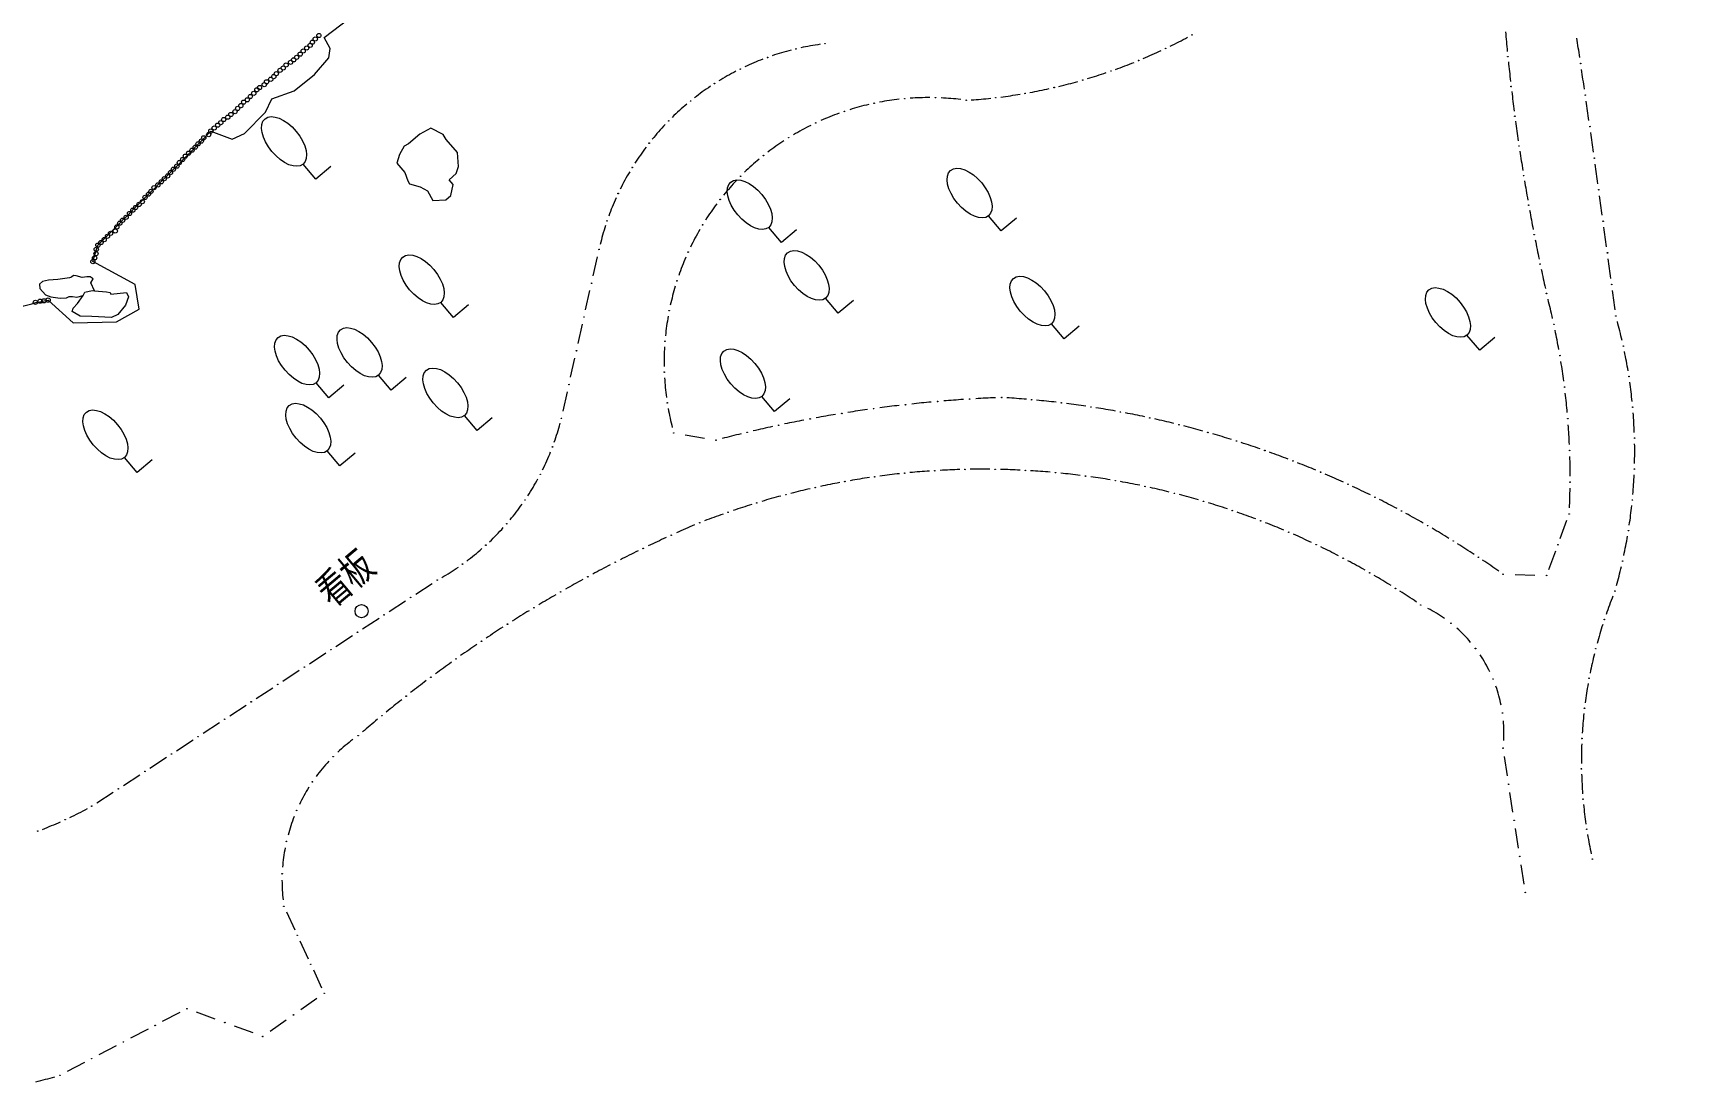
# Model space of a CAD drawing. Header units: metres. Extents: x -10443 to -4073, y -33280 to -26846.
# Drawn here: x -7258.88 to -7216.81, y -29201.54 to -29174.94 of the extents above; entities that cross this region are included whole.
import ezdxf
from ezdxf.enums import TextEntityAlignment as Align

# ---------------------------------------------------------------- set-up
doc = ezdxf.new("R2010")
doc.units = ezdxf.units.M
doc.header["$MEASUREMENT"] = 0
doc.linetypes.add('CONTINUOUS_1', pattern=[0])
doc.linetypes.add('CONTINUOUS_2', pattern=[0])
for name, color, linetype, lineweight in [('園路', 241, 'CONTINUOUS_2', 18), ('木', 254, 'CONTINUOUS_2', 18), ('木材', 241, 'CONTINUOUS_2', 18), ('構造物', 241, 'CONTINUOUS_2', 18), ('石', 241, 'CONTINUOUS_2', 18), ('護岸', 241, 'CONTINUOUS_2', 18)]:
    doc.layers.add(name, color=color, linetype=linetype, lineweight=lineweight)
doc.layers.add('非表示', color=7, linetype='CONTINUOUS', lineweight=0, plot=False)
doc.styles.add('MS Gothic', font='MS Gothic.ttf')

msp = doc.modelspace()

# ---------------------------------------------------------------- hatches: boundary and pattern name
at = {"layer": '園路', "linetype": 'CONTINUOUS_1', "lineweight": 18}
for points in [[(-7229.475, -29174.987, 1), (-7229.49, -29174.987, 1)], [(-7240.242, -29175.559, 1), (-7240.257, -29175.559, 1)], [(-7239.522, -29175.343, 1), (-7239.537, -29175.343, 1)], [(-7238.783, -29175.21, 1), (-7238.798, -29175.21, 1)], [(-7230.143, -29175.33, 1), (-7230.158, -29175.33, 1)], [(-7221.465, -29175.538, 1), (-7221.48, -29175.538, 1)], [(-7240.932, -29175.853, 1), (-7240.947, -29175.853, 1)], [(-7231.531, -29175.903, 1), (-7231.546, -29175.903, 1)], [(-7230.829, -29175.636, 1), (-7230.844, -29175.636, 1)], [(-7219.616, -29175.713, 1), (-7219.631, -29175.713, 1)], [(-7241.586, -29176.222, 1), (-7241.601, -29176.222, 1)], [(-7232.973, -29176.321, 1), (-7232.988, -29176.321, 1)], [(-7232.246, -29176.132, 1), (-7232.261, -29176.132, 1)], [(-7221.382, -29176.295, 1), (-7221.397, -29176.295, 1)], [(-7242.194, -29176.663, 1), (-7242.209, -29176.663, 1)], [(-7237.537, -29176.721, 1), (-7237.552, -29176.721, 1)], [(-7236.763, -29176.605, 1), (-7236.778, -29176.605, 1)], [(-7235.98, -29176.579, 1), (-7235.995, -29176.579, 1)], [(-7235.2, -29176.644, 1), (-7235.215, -29176.644, 1)], [(-7234.452, -29176.578, 1), (-7234.467, -29176.578, 1)], [(-7233.709, -29176.47, 1), (-7233.724, -29176.47, 1)], [(-7219.499, -29176.513, 1), (-7219.514, -29176.513, 1)], [(-7242.75, -29177.168, 1), (-7242.765, -29177.168, 1)], [(-7239.018, -29177.219, 1), (-7239.033, -29177.219, 1)], [(-7238.292, -29176.927, 1), (-7238.307, -29176.927, 1)], [(-7221.287, -29177.05, 1), (-7221.302, -29177.05, 1)], [(-7239.706, -29177.594, 1), (-7239.721, -29177.594, 1)], [(-7219.384, -29177.313, 1), (-7219.399, -29177.313, 1)], [(-7243.245, -29177.733, 1), (-7243.26, -29177.733, 1)], [(-7240.345, -29178.047, 1), (-7240.36, -29178.047, 1)], [(-7221.181, -29177.804, 1), (-7221.196, -29177.804, 1)], [(-7243.674, -29178.349, 1), (-7243.689, -29178.349, 1)], [(-7219.27, -29178.113, 1), (-7219.285, -29178.113, 1)], [(-7240.927, -29178.571, 1), (-7240.942, -29178.571, 1)], [(-7221.064, -29178.556, 1), (-7221.079, -29178.556, 1)], [(-7219.157, -29178.913, 1), (-7219.172, -29178.913, 1)], [(-7244.032, -29179.009, 1), (-7244.047, -29179.009, 1)], [(-7241.443, -29179.159, 1), (-7241.458, -29179.159, 1)], [(-7220.936, -29179.306, 1), (-7220.951, -29179.306, 1)], [(-7244.313, -29179.705, 1), (-7244.328, -29179.705, 1)], [(-7219.047, -29179.713, 1), (-7219.062, -29179.713, 1)], [(-7241.889, -29179.803, 1), (-7241.904, -29179.803, 1)], [(-7220.796, -29180.054, 1), (-7220.811, -29180.054, 1)], [(-7244.515, -29180.428, 1), (-7244.53, -29180.428, 1)], [(-7242.256, -29180.494, 1), (-7242.271, -29180.494, 1)], [(-7218.938, -29180.514, 1), (-7218.953, -29180.514, 1)], [(-7220.646, -29180.8, 1), (-7220.661, -29180.8, 1)], [(-7244.706, -29181.285, 1), (-7244.721, -29181.285, 1)], [(-7242.54, -29181.224, 1), (-7242.555, -29181.224, 1)], [(-7218.83, -29181.315, 1), (-7218.845, -29181.315, 1)], [(-7220.484, -29181.544, 1), (-7220.499, -29181.544, 1)], [(-7244.897, -29182.142, 1), (-7244.912, -29182.142, 1)], [(-7242.737, -29181.981, 1), (-7242.752, -29181.981, 1)], [(-7218.725, -29182.116, 1), (-7218.74, -29182.116, 1)], [(-7220.297, -29182.328, 1), (-7220.312, -29182.328, 1)], [(-7245.088, -29182.998, 1), (-7245.103, -29182.998, 1)], [(-7242.844, -29182.757, 1), (-7242.859, -29182.757, 1)], [(-7220.144, -29183.12, 1), (-7220.159, -29183.12, 1)], [(-7218.534, -29182.878, 1), (-7218.549, -29182.878, 1)], [(-7242.861, -29183.54, 1), (-7242.876, -29183.54, 1)], [(-7245.279, -29183.855, 1), (-7245.294, -29183.855, 1)], [(-7220.026, -29183.918, 1), (-7220.041, -29183.918, 1)], [(-7218.392, -29183.65, 1), (-7218.407, -29183.65, 1)], [(-7242.787, -29184.319, 1), (-7242.802, -29184.319, 1)], [(-7236.742, -29184.366, 1), (-7236.757, -29184.366, 1)], [(-7235.93, -29184.285, 1), (-7235.945, -29184.285, 1)], [(-7235.116, -29184.224, 1), (-7235.131, -29184.224, 1)], [(-7234.302, -29184.183, 1), (-7234.317, -29184.183, 1)], [(-7233.545, -29184.239, 1), (-7233.56, -29184.239, 1)], [(-7232.79, -29184.319, 1), (-7232.805, -29184.319, 1)], [(-7245.469, -29184.712, 1), (-7245.484, -29184.712, 1)], [(-7239.162, -29184.727, 1), (-7239.177, -29184.727, 1)], [(-7238.358, -29184.587, 1), (-7238.373, -29184.587, 1)], [(-7237.551, -29184.466, 1), (-7237.566, -29184.466, 1)], [(-7232.038, -29184.423, 1), (-7232.053, -29184.423, 1)], [(-7231.29, -29184.55, 1), (-7231.305, -29184.55, 1)], [(-7230.546, -29184.7, 1), (-7230.561, -29184.7, 1)], [(-7219.943, -29184.72, 1), (-7219.958, -29184.72, 1)], [(-7218.297, -29184.429, 1), (-7218.312, -29184.429, 1)], [(-7242.622, -29185.084, 1), (-7242.637, -29185.084, 1)], [(-7240.757, -29185.067, 1), (-7240.772, -29185.067, 1)], [(-7239.961, -29184.887, 1), (-7239.976, -29184.887, 1)], [(-7229.807, -29184.873, 1), (-7229.822, -29184.873, 1)], [(-7229.074, -29185.069, 1), (-7229.089, -29185.069, 1)], [(-7218.251, -29185.213, 1), (-7218.266, -29185.213, 1)], [(-7245.696, -29185.437, 1), (-7245.711, -29185.437, 1)], [(-7241.548, -29185.266, 1), (-7241.563, -29185.266, 1)], [(-7228.348, -29185.287, 1), (-7228.363, -29185.287, 1)], [(-7227.628, -29185.528, 1), (-7227.643, -29185.528, 1)], [(-7219.896, -29185.525, 1), (-7219.911, -29185.525, 1)], [(-7236, -29186.04, 1), (-7236.015, -29186.04, 1)], [(-7235.235, -29186.007, 1), (-7235.25, -29186.007, 1)], [(-7234.469, -29186.005, 1), (-7234.484, -29186.005, 1)], [(-7233.703, -29186.032, 1), (-7233.718, -29186.032, 1)], [(-7232.939, -29186.089, 1), (-7232.954, -29186.089, 1)], [(-7226.916, -29185.792, 1), (-7226.931, -29185.792, 1)], [(-7226.213, -29186.077, 1), (-7226.228, -29186.077, 1)], [(-7218.254, -29185.998, 1), (-7218.269, -29185.998, 1)], [(-7246.006, -29186.131, 1), (-7246.021, -29186.131, 1)], [(-7239.032, -29186.467, 1), (-7239.047, -29186.467, 1)], [(-7238.281, -29186.316, 1), (-7238.296, -29186.316, 1)], [(-7237.525, -29186.194, 1), (-7237.54, -29186.194, 1)], [(-7236.764, -29186.102, 1), (-7236.779, -29186.102, 1)], [(-7232.177, -29186.176, 1), (-7232.192, -29186.176, 1)], [(-7231.42, -29186.292, 1), (-7231.435, -29186.292, 1)], [(-7230.668, -29186.438, 1), (-7230.683, -29186.438, 1)], [(-7225.519, -29186.384, 1), (-7225.534, -29186.384, 1)], [(-7219.884, -29186.331, 1), (-7219.899, -29186.331, 1)], [(-7246.394, -29186.783, 1), (-7246.409, -29186.783, 1)], [(-7240.514, -29186.856, 1), (-7240.529, -29186.856, 1)], [(-7239.777, -29186.647, 1), (-7239.792, -29186.647, 1)], [(-7229.922, -29186.613, 1), (-7229.937, -29186.613, 1)], [(-7229.184, -29186.817, 1), (-7229.199, -29186.817, 1)], [(-7224.835, -29186.713, 1), (-7224.85, -29186.713, 1)], [(-7218.305, -29186.782, 1), (-7218.32, -29186.782, 1)], [(-7241.242, -29187.094, 1), (-7241.257, -29187.094, 1)], [(-7228.454, -29187.05, 1), (-7228.469, -29187.05, 1)], [(-7227.733, -29187.311, 1), (-7227.748, -29187.311, 1)], [(-7224.161, -29187.062, 1), (-7224.176, -29187.062, 1)], [(-7219.908, -29187.137, 1), (-7219.923, -29187.137, 1)], [(-7246.857, -29187.385, 1), (-7246.872, -29187.385, 1)], [(-7242.683, -29187.677, 1), (-7242.698, -29187.677, 1)], [(-7241.961, -29187.36, 1), (-7241.976, -29187.36, 1)], [(-7227.023, -29187.6, 1), (-7227.038, -29187.6, 1)], [(-7223.499, -29187.433, 1), (-7223.514, -29187.433, 1)], [(-7218.405, -29187.561, 1), (-7218.42, -29187.561, 1)], [(-7247.388, -29187.929, 1), (-7247.403, -29187.929, 1)], [(-7243.397, -29188.011, 1), (-7243.412, -29188.011, 1)], [(-7226.326, -29187.916, 1), (-7226.341, -29187.916, 1)], [(-7222.849, -29187.823, 1), (-7222.864, -29187.823, 1)], [(-7220.194, -29187.917, 1), (-7220.209, -29187.917, 1)], [(-7247.978, -29188.407, 1), (-7247.993, -29188.407, 1)], [(-7244.103, -29188.362, 1), (-7244.118, -29188.362, 1)], [(-7225.641, -29188.259, 1), (-7225.656, -29188.259, 1)], [(-7222.21, -29188.234, 1), (-7222.225, -29188.234, 1)], [(-7218.553, -29188.332, 1), (-7218.568, -29188.332, 1)], [(-7248.62, -29188.813, 1), (-7248.635, -29188.813, 1)], [(-7244.801, -29188.729, 1), (-7244.816, -29188.729, 1)], [(-7224.969, -29188.629, 1), (-7224.984, -29188.629, 1)], [(-7224.313, -29189.024, 1), (-7224.328, -29189.024, 1)], [(-7221.585, -29188.665, 1), (-7221.6, -29188.665, 1)], [(-7220.48, -29188.696, 1), (-7220.495, -29188.696, 1)], [(-7249.294, -29189.254, 1), (-7249.309, -29189.254, 1)], [(-7245.489, -29189.114, 1), (-7245.504, -29189.114, 1)], [(-7223.673, -29189.445, 1), (-7223.688, -29189.445, 1)], [(-7218.748, -29189.092, 1), (-7218.763, -29189.092, 1)], [(-7249.969, -29189.695, 1), (-7249.984, -29189.695, 1)], [(-7246.168, -29189.515, 1), (-7246.183, -29189.515, 1)], [(-7219.016, -29189.814, 1), (-7219.031, -29189.814, 1)], [(-7250.643, -29190.136, 1), (-7250.658, -29190.136, 1)], [(-7246.837, -29189.932, 1), (-7246.852, -29189.932, 1)], [(-7222.909, -29189.909, 1), (-7222.924, -29189.909, 1)], [(-7251.317, -29190.578, 1), (-7251.332, -29190.578, 1)], [(-7247.496, -29190.365, 1), (-7247.511, -29190.365, 1)], [(-7222.284, -29190.548, 1), (-7222.299, -29190.548, 1)], [(-7219.235, -29190.552, 1), (-7219.25, -29190.552, 1)], [(-7251.991, -29191.019, 1), (-7252.006, -29191.019, 1)], [(-7248.145, -29190.814, 1), (-7248.16, -29190.814, 1)], [(-7252.665, -29191.46, 1), (-7252.68, -29191.46, 1)], [(-7248.782, -29191.278, 1), (-7248.797, -29191.278, 1)], [(-7221.839, -29191.322, 1), (-7221.854, -29191.322, 1)], [(-7219.403, -29191.303, 1), (-7219.418, -29191.303, 1)], [(-7253.339, -29191.901, 1), (-7253.354, -29191.901, 1)], [(-7249.408, -29191.757, 1), (-7249.423, -29191.757, 1)], [(-7254.013, -29192.342, 1), (-7254.028, -29192.342, 1)], [(-7250.022, -29192.252, 1), (-7250.037, -29192.252, 1)], [(-7221.601, -29192.184, 1), (-7221.616, -29192.184, 1)], [(-7219.52, -29192.064, 1), (-7219.535, -29192.064, 1)], [(-7254.687, -29192.784, 1), (-7254.702, -29192.784, 1)], [(-7250.625, -29192.76, 1), (-7250.64, -29192.76, 1)], [(-7255.361, -29193.225, 1), (-7255.376, -29193.225, 1)], [(-7221.585, -29193.077, 1), (-7221.6, -29193.077, 1)], [(-7219.585, -29192.831, 1), (-7219.6, -29192.831, 1)], [(-7251.259, -29193.291, 1), (-7251.274, -29193.291, 1)], [(-7219.597, -29193.6, 1), (-7219.612, -29193.6, 1)], [(-7256.035, -29193.666, 1), (-7256.05, -29193.666, 1)], [(-7251.786, -29193.93, 1), (-7251.801, -29193.93, 1)], [(-7221.444, -29193.992, 1), (-7221.459, -29193.992, 1)], [(-7256.709, -29194.107, 1), (-7256.724, -29194.107, 1)], [(-7219.557, -29194.369, 1), (-7219.572, -29194.369, 1)], [(-7258.056, -29194.889, 1), (-7258.071, -29194.889, 1)], [(-7257.383, -29194.548, 1), (-7257.398, -29194.548, 1)], [(-7252.185, -29194.655, 1), (-7252.2, -29194.655, 1)], [(-7221.303, -29194.906, 1), (-7221.318, -29194.906, 1)], [(-7258.753, -29195.18, 1), (-7258.768, -29195.18, 1)], [(-7219.465, -29195.133, 1), (-7219.48, -29195.133, 1)], [(-7252.444, -29195.441, 1), (-7252.459, -29195.441, 1)], [(-7221.162, -29195.821, 1), (-7221.177, -29195.821, 1)], [(-7219.321, -29195.89, 1), (-7219.336, -29195.89, 1)], [(-7252.554, -29196.262, 1), (-7252.569, -29196.262, 1)], [(-7221.021, -29196.735, 1), (-7221.036, -29196.735, 1)], [(-7252.51, -29197.088, 1), (-7252.525, -29197.088, 1)], [(-7252.169, -29197.823, 1), (-7252.184, -29197.823, 1)], [(-7251.828, -29198.558, 1), (-7251.843, -29198.558, 1)], [(-7251.486, -29199.294, 1), (-7251.501, -29199.294, 1)], [(-7254.969, -29199.684, 1), (-7254.984, -29199.684, 1)], [(-7252.266, -29199.841, 1), (-7252.281, -29199.841, 1)], [(-7255.774, -29200.107, 1), (-7255.789, -29200.107, 1)], [(-7254.008, -29200.037, 1), (-7254.023, -29200.037, 1)], [(-7253.046, -29200.389, 1), (-7253.061, -29200.389, 1)], [(-7256.58, -29200.529, 1), (-7256.595, -29200.529, 1)], [(-7257.385, -29200.951, 1), (-7257.4, -29200.951, 1)], [(-7258.19, -29201.374, 1), (-7258.205, -29201.374, 1)]]:
    msp.add_hatch(color=256, dxfattribs=at).paths.add_polyline_path(points, flags=0)

# ---------------------------------------------------------------- linework, layer by layer
for p, q in [((-7244.672, -29181.101), (-7244.564, -29180.613)), ((-7244.863, -29181.957), (-7244.755, -29181.469)), ((-7245.054, -29182.814), (-7244.945, -29182.326)), ((-7245.245, -29183.671), (-7245.136, -29183.183)), ((-7245.436, -29184.527), (-7245.327, -29184.039)), ((-7242.339, -29185.133), (-7241.846, -29185.217)), ((-7220.145, -29187.762), (-7219.973, -29187.292)), ((-7220.43, -29188.541), (-7220.258, -29188.072)), ((-7249.174, -29189.17), (-7248.756, -29188.896)), ((-7221.29, -29188.673), (-7220.79, -29188.687)), ((-7249.848, -29189.611), (-7249.43, -29189.338)), ((-7250.522, -29190.053), (-7250.104, -29189.779)), ((-7251.196, -29190.494), (-7250.778, -29190.22)), ((-7251.87, -29190.935), (-7251.452, -29190.661)), ((-7252.544, -29191.376), (-7252.126, -29191.102)), ((-7253.218, -29191.817), (-7252.8, -29191.544)), ((-7253.892, -29192.259), (-7253.474, -29191.985)), ((-7254.566, -29192.7), (-7254.148, -29192.426)), ((-7255.24, -29193.141), (-7254.822, -29192.867)), ((-7255.914, -29193.582), (-7255.496, -29193.308)), ((-7221.484, -29193.781), (-7221.56, -29193.287)), ((-7256.589, -29194.023), (-7256.17, -29193.75)), ((-7257.263, -29194.465), (-7256.844, -29194.191)), ((-7221.343, -29194.696), (-7221.419, -29194.202)), ((-7221.202, -29195.61), (-7221.278, -29195.116)), ((-7221.061, -29196.525), (-7221.137, -29196.031)), ((-7252.453, -29197.229), (-7252.242, -29197.682)), ((-7252.111, -29197.964), (-7251.9, -29198.418)), ((-7251.77, -29198.699), (-7251.559, -29199.153)), ((-7251.679, -29199.424), (-7252.088, -29199.711)), ((-7255.158, -29199.779), (-7255.601, -29200.012)), ((-7254.261, -29199.947), (-7254.731, -29199.775)), ((-7255.963, -29200.202), (-7256.406, -29200.434)), ((-7253.299, -29200.299), (-7253.769, -29200.127)), ((-7252.459, -29199.971), (-7252.868, -29200.259)), ((-7256.768, -29200.624), (-7257.211, -29200.856)), ((-7257.573, -29201.046), (-7258.016, -29201.279))]:
    msp.add_line(p, q, dxfattribs=at)
for centre in [(-7229.483, -29174.987), (-7240.249, -29175.559), (-7239.53, -29175.343), (-7238.791, -29175.21), (-7230.151, -29175.33), (-7221.473, -29175.538), (-7240.94, -29175.853), (-7231.538, -29175.903), (-7230.837, -29175.636), (-7219.624, -29175.713), (-7241.594, -29176.222), (-7232.98, -29176.321), (-7232.254, -29176.132), (-7221.389, -29176.295), (-7242.202, -29176.663), (-7237.544, -29176.721), (-7236.77, -29176.605), (-7235.988, -29176.579), (-7235.208, -29176.644), (-7234.46, -29176.578), (-7233.716, -29176.47), (-7219.507, -29176.513), (-7242.757, -29177.168), (-7239.026, -29177.219), (-7238.3, -29176.927), (-7221.295, -29177.05), (-7239.713, -29177.594), (-7219.391, -29177.313), (-7243.252, -29177.733), (-7240.352, -29178.047), (-7221.189, -29177.804), (-7243.681, -29178.349), (-7219.277, -29178.113), (-7240.934, -29178.571), (-7221.072, -29178.556), (-7219.165, -29178.913), (-7244.039, -29179.009), (-7241.451, -29179.159), (-7220.943, -29179.306), (-7244.321, -29179.705), (-7219.054, -29179.713), (-7241.896, -29179.803), (-7220.804, -29180.054), (-7244.523, -29180.428), (-7242.263, -29180.494), (-7218.945, -29180.514), (-7220.653, -29180.8), (-7244.713, -29181.285), (-7242.547, -29181.224), (-7218.838, -29181.315), (-7220.492, -29181.544), (-7244.904, -29182.142), (-7242.744, -29181.981), (-7218.732, -29182.116), (-7220.304, -29182.328), (-7245.095, -29182.998), (-7242.852, -29182.757), (-7220.151, -29183.12), (-7218.542, -29182.878), (-7242.869, -29183.54), (-7245.286, -29183.855), (-7220.033, -29183.918), (-7218.399, -29183.65), (-7242.794, -29184.319), (-7236.749, -29184.366), (-7235.937, -29184.285), (-7235.124, -29184.224), (-7234.309, -29184.183), (-7233.552, -29184.239), (-7232.798, -29184.319), (-7245.477, -29184.712), (-7239.169, -29184.727), (-7238.365, -29184.587), (-7237.559, -29184.466), (-7232.046, -29184.423), (-7231.298, -29184.55), (-7230.554, -29184.7), (-7219.951, -29184.72), (-7218.305, -29184.429), (-7242.629, -29185.084), (-7240.765, -29185.067), (-7239.969, -29184.887), (-7229.815, -29184.873), (-7229.082, -29185.069), (-7218.258, -29185.213), (-7245.703, -29185.437), (-7241.556, -29185.266), (-7228.355, -29185.287), (-7227.636, -29185.528), (-7219.904, -29185.525), (-7236.008, -29186.04), (-7235.242, -29186.007), (-7234.476, -29186.005), (-7233.71, -29186.032), (-7232.946, -29186.089), (-7226.924, -29185.792), (-7226.221, -29186.077), (-7218.261, -29185.998), (-7246.013, -29186.131), (-7239.04, -29186.467), (-7238.289, -29186.316), (-7237.532, -29186.194), (-7236.771, -29186.102), (-7232.185, -29186.176), (-7231.428, -29186.292), (-7230.676, -29186.438), (-7225.527, -29186.384), (-7219.892, -29186.331), (-7246.402, -29186.783), (-7240.522, -29186.856), (-7239.784, -29186.647), (-7229.93, -29186.613), (-7229.191, -29186.817), (-7224.843, -29186.713), (-7218.312, -29186.782), (-7241.25, -29187.094), (-7228.461, -29187.05), (-7227.741, -29187.311), (-7224.169, -29187.062), (-7219.916, -29187.137), (-7246.865, -29187.385), (-7242.691, -29187.677), (-7241.969, -29187.36), (-7227.031, -29187.6), (-7223.507, -29187.433), (-7218.412, -29187.561), (-7247.395, -29187.929), (-7243.405, -29188.011), (-7226.333, -29187.916), (-7222.856, -29187.823), (-7220.201, -29187.917), (-7247.986, -29188.407), (-7244.111, -29188.362), (-7225.648, -29188.259), (-7222.218, -29188.234), (-7218.56, -29188.332), (-7248.628, -29188.813), (-7244.808, -29188.729), (-7224.977, -29188.629), (-7224.321, -29189.024), (-7221.593, -29188.665), (-7220.487, -29188.696), (-7249.302, -29189.254), (-7245.497, -29189.114), (-7223.681, -29189.445), (-7218.755, -29189.092), (-7249.976, -29189.695), (-7246.176, -29189.515), (-7219.024, -29189.814), (-7250.65, -29190.136), (-7246.845, -29189.932), (-7222.916, -29189.909), (-7251.324, -29190.578), (-7247.504, -29190.365), (-7222.292, -29190.548), (-7219.243, -29190.552), (-7251.998, -29191.019), (-7248.152, -29190.814), (-7252.672, -29191.46), (-7248.789, -29191.278), (-7221.847, -29191.322), (-7219.411, -29191.303), (-7253.346, -29191.901), (-7249.415, -29191.757), (-7254.02, -29192.342), (-7250.03, -29192.252), (-7221.608, -29192.184), (-7219.528, -29192.064), (-7254.694, -29192.784), (-7250.632, -29192.76), (-7255.368, -29193.225), (-7221.593, -29193.077), (-7219.592, -29192.831), (-7251.267, -29193.291), (-7219.605, -29193.6), (-7256.042, -29193.666), (-7251.793, -29193.93), (-7221.452, -29193.992), (-7256.716, -29194.107), (-7219.565, -29194.369), (-7258.064, -29194.889), (-7257.39, -29194.548), (-7252.193, -29194.655), (-7221.311, -29194.906), (-7258.761, -29195.18), (-7219.472, -29195.133), (-7252.452, -29195.441), (-7221.17, -29195.821), (-7219.328, -29195.89), (-7252.561, -29196.262), (-7221.029, -29196.735), (-7252.518, -29197.088), (-7252.177, -29197.823), (-7251.835, -29198.558), (-7251.494, -29199.294), (-7254.977, -29199.684), (-7252.273, -29199.841), (-7255.782, -29200.107), (-7254.015, -29200.037), (-7253.053, -29200.389), (-7256.587, -29200.529), (-7257.392, -29200.951), (-7258.197, -29201.374)]:
    msp.add_circle(centre, 0.0075, dxfattribs=at)
for centre, radius, start, end in [((-7236.047, -29163.033), 13.637, 296.1435, 298.2441), ((-7170.571, -29170.306), 51.169, 185.1625, 185.7224), ((-7605.936, -29232.789), 390.505, 8.42698, 8.50034), ((-7237.97, -29181.868), 6.709, 104.515, 108.7852), ((-7237.97, -29181.868), 6.709, 98.0988, 102.369), ((-7236.047, -29163.033), 13.637, 292.9881, 295.0887), ((-7237.97, -29181.868), 6.709, 117.3473, 121.6175), ((-7237.97, -29181.868), 6.709, 110.9311, 115.2014), ((-7236.047, -29163.033), 13.637, 286.6773, 288.7779), ((-7236.047, -29163.033), 13.637, 289.8327, 291.9333), ((-7170.571, -29170.306), 51.169, 186.0147, 186.5746), ((-7605.936, -29232.789), 390.505, 8.30842, 8.38178), ((-7237.97, -29181.868), 6.709, 123.7635, 128.0337), ((-7236.047, -29163.033), 13.637, 280.3665, 282.4671), ((-7236.047, -29163.033), 13.637, 283.5219, 285.6225), ((-7237.97, -29181.868), 6.709, 130.1796, 134.4499), ((-7236.159, -29183.291), 6.714, 103.1151, 107.3819), ((-7236.159, -29183.291), 6.714, 96.4304, 100.6972), ((-7236.159, -29183.291), 6.714, 89.7456, 94.0124), ((-7236.159, -29183.291), 6.714, 83.0609, 87.3277), ((-7236.047, -29163.033), 13.637, 274.0557, 276.1563), ((-7236.047, -29163.033), 13.637, 277.2111, 279.3117), ((-7170.571, -29170.306), 51.169, 186.8669, 187.4268), ((-7605.936, -29232.789), 390.505, 8.18985, 8.26321), ((-7236.159, -29183.291), 6.714, 109.7999, 114.0667), ((-7170.571, -29170.306), 51.169, 187.7191, 188.279), ((-7237.97, -29181.868), 6.709, 136.5958, 140.866), ((-7236.159, -29183.291), 6.714, 116.4846, 120.7514), ((-7605.936, -29232.789), 390.505, 8.07129, 8.14465), ((-7237.97, -29181.868), 6.709, 143.0119, 147.2822), ((-7236.159, -29183.291), 6.714, 123.1694, 127.4362), ((-7170.571, -29170.306), 51.169, 188.5713, 189.1312), ((-7237.97, -29181.868), 6.709, 149.4281, 153.6984), ((-7236.159, -29183.291), 6.714, 129.8541, 134.121), ((-7605.936, -29232.789), 390.505, 7.95272, 8.02609), ((-7236.159, -29183.291), 6.714, 136.5389, 140.8057), ((-7170.571, -29170.306), 51.169, 189.4235, 189.9834), ((-7237.97, -29181.868), 6.709, 155.8443, 160.1145), ((-7236.159, -29183.291), 6.714, 143.2236, 147.4905), ((-7605.936, -29232.789), 390.505, 7.83416, 7.90752), ((-7170.571, -29170.306), 51.169, 190.2757, 190.8356), ((-7237.97, -29181.868), 6.709, 162.2604, 166.5307), ((-7236.159, -29183.291), 6.714, 149.9084, 154.1752), ((-7170.571, -29170.306), 51.169, 191.128, 191.6878), ((-7605.936, -29232.789), 390.505, 7.71559, 7.78896), ((-7236.159, -29183.291), 6.714, 156.5932, 160.86), ((-7170.571, -29170.306), 51.169, 191.9802, 192.54), ((-7605.936, -29232.789), 390.505, 7.59703, 7.67039), ((-7236.159, -29183.291), 6.714, 163.2779, 167.5447), ((-7238.181, -29186.191), 18.29, 12.6737, 14.2401), ((-7605.936, -29232.789), 390.505, 7.47846, 7.55183), ((-7236.159, -29183.291), 6.714, 169.9627, 174.2295), ((-7230.911, -29185.563), 12.657, 12.8949, 15.1583), ((-7238.181, -29186.191), 18.29, 10.1472, 11.7135), ((-7236.159, -29183.291), 6.714, 176.6474, 180.9142), ((-7230.911, -29185.563), 12.657, 9.3403, 11.6036), ((-7238.181, -29186.191), 18.29, 7.6206, 9.1869), ((-7236.159, -29183.291), 6.714, 183.3322, 187.599), ((-7230.911, -29185.563), 12.657, 5.7856, 8.0489), ((-7233.042, -29217.441), 33.283, 96.6676, 97.5283), ((-7233.042, -29217.441), 33.283, 95.2632, 96.1239), ((-7233.042, -29217.441), 33.283, 93.8588, 94.7195), ((-7233.042, -29217.441), 33.283, 92.4544, 93.3152), ((-7235.752, -29208.556), 24.416, 85.1355, 86.3088), ((-7235.752, -29208.556), 24.416, 83.3546, 84.5279), ((-7235.752, -29208.556), 24.416, 81.5737, 82.747), ((-7238.181, -29186.191), 18.29, 5.094, 6.6604), ((-7236.159, -29183.291), 6.714, 190.0169, 194.2838), ((-7233.042, -29217.441), 33.283, 100.8807, 101.7415), ((-7233.042, -29217.441), 33.283, 99.4763, 100.3371), ((-7233.042, -29217.441), 33.283, 98.0719, 98.9327), ((-7235.752, -29208.556), 24.416, 79.7927, 80.9661), ((-7235.752, -29208.556), 24.416, 78.0118, 79.1851), ((-7235.752, -29208.556), 24.416, 76.2309, 77.4042), ((-7230.911, -29185.563), 12.657, 2.231, 4.4943), ((-7251.751, -29183.152), 6.465, 340.4559, 344.887), ((-7233.042, -29217.441), 33.283, 103.6895, 104.5502), ((-7233.042, -29217.441), 33.283, 102.2851, 103.1459), ((-7235.752, -29208.556), 24.416, 74.45, 75.6233), ((-7235.752, -29208.556), 24.416, 72.669, 73.8424), ((-7238.181, -29186.191), 18.29, 2.5675, 4.1338), ((-7251.751, -29183.152), 6.465, 333.7199, 338.151), ((-7235.752, -29208.556), 24.416, 70.8881, 72.0615), ((-7235.752, -29208.556), 24.416, 69.1072, 70.2805), ((-7230.911, -29185.563), 12.657, 358.6763, 0.9396), ((-7234.791, -29205.651), 19.649, 93.9373, 95.3953), ((-7234.791, -29205.651), 19.649, 91.7029, 93.1609), ((-7234.791, -29205.651), 19.649, 89.4685, 90.9265), ((-7234.791, -29205.651), 19.649, 87.2341, 88.6921), ((-7234.791, -29205.651), 19.649, 84.9997, 86.4577), ((-7235.752, -29208.556), 24.416, 67.3263, 68.4996), ((-7238.181, -29186.191), 18.29, 0.0409, 1.6072), ((-7251.751, -29183.152), 6.465, 326.9839, 331.415), ((-7234.791, -29205.651), 19.649, 102.8749, 104.3329), ((-7234.791, -29205.651), 19.649, 100.6405, 102.0985), ((-7234.791, -29205.651), 19.649, 98.4061, 99.8641), ((-7234.791, -29205.651), 19.649, 96.1717, 97.6297), ((-7234.791, -29205.651), 19.649, 82.7653, 84.2233), ((-7234.791, -29205.651), 19.649, 80.5309, 81.9889), ((-7234.791, -29205.651), 19.649, 78.2965, 79.7545), ((-7234.791, -29205.651), 19.649, 76.0621, 77.5201), ((-7235.752, -29208.556), 24.416, 65.5453, 66.7187), ((-7235.752, -29208.556), 24.416, 63.7644, 64.9378), ((-7238.181, -29186.191), 18.29, 357.5143, 359.0807), ((-7230.911, -29185.563), 12.657, 355.1216, 357.385), ((-7251.751, -29183.152), 6.465, 320.2478, 324.6789), ((-7234.791, -29205.651), 19.649, 107.3437, 108.8017), ((-7234.791, -29205.651), 19.649, 105.1093, 106.5673), ((-7234.791, -29205.651), 19.649, 73.8277, 75.2857), ((-7234.791, -29205.651), 19.649, 71.5933, 73.0513), ((-7235.752, -29208.556), 24.416, 61.9835, 63.1568), ((-7234.791, -29205.651), 19.649, 109.5781, 111.0361), ((-7234.791, -29205.651), 19.649, 69.3589, 70.8169), ((-7235.752, -29208.556), 24.416, 60.2026, 61.3759), ((-7230.911, -29185.563), 12.657, 351.567, 353.8303), ((-7251.751, -29183.152), 6.465, 313.5118, 317.9429), ((-7229.136, -29217.595), 32.846, 114.6246, 115.4968), ((-7229.136, -29217.595), 32.846, 113.2492, 114.1214), ((-7234.791, -29205.651), 19.649, 67.1245, 68.5825), ((-7234.791, -29205.651), 19.649, 64.8901, 66.3481), ((-7235.752, -29208.556), 24.416, 58.4216, 59.595), ((-7230.911, -29185.563), 12.657, 348.0123, 350.2756), ((-7251.751, -29183.152), 6.465, 306.7758, 311.2069), ((-7229.136, -29217.595), 32.846, 116.0001, 116.8723), ((-7234.791, -29205.651), 19.649, 62.6557, 64.1137), ((-7235.752, -29208.556), 24.416, 56.6407, 57.8141), ((-7251.751, -29183.152), 6.465, 300.0397, 304.4708), ((-7229.136, -29217.595), 32.846, 117.3756, 118.2478), ((-7234.791, -29205.651), 19.649, 60.4213, 61.8793), ((-7235.752, -29208.556), 24.416, 54.8598, 56.0331), ((-7230.911, -29185.563), 12.657, 344.4577, 346.721), ((-7229.136, -29217.595), 32.846, 118.7511, 119.6232), ((-7234.791, -29205.651), 19.649, 58.1869, 59.6449), ((-7229.136, -29217.595), 32.846, 120.1265, 120.9987), ((-7234.791, -29205.651), 19.649, 55.9525, 57.4105), ((-7208.293, -29193.397), 11.313, 158.3186, 160.8508), ((-7229.136, -29217.595), 32.846, 121.502, 122.3742), ((-7225.127, -29192.693), 3.556, 54.7415, 62.7986), ((-7229.136, -29217.595), 32.846, 122.8775, 123.7497), ((-7225.127, -29192.693), 3.556, 40.3039, 48.3611), ((-7208.293, -29193.397), 11.313, 162.2179, 164.7501), ((-7229.136, -29217.595), 32.846, 124.2529, 125.1251), ((-7225.127, -29192.693), 3.556, 25.8664, 33.9235), ((-7208.293, -29193.397), 11.313, 166.1172, 168.6494), ((-7229.136, -29217.595), 32.846, 125.6284, 126.5006), ((-7229.136, -29217.595), 32.846, 127.0039, 127.8761), ((-7225.127, -29192.693), 3.556, 11.4288, 19.486), ((-7208.293, -29193.397), 11.313, 170.0165, 172.5487), ((-7229.136, -29217.595), 32.846, 128.3794, 129.2516), ((-7229.136, -29217.595), 32.846, 129.7548, 130.627), ((-7225.127, -29192.693), 3.556, 356.9913, 5.0484), ((-7208.293, -29193.397), 11.313, 173.9158, 176.448), ((-7248.092, -29196.442), 4.473, 126.7083, 133.1134), ((-7208.293, -29193.397), 11.313, 177.8151, 180.3473), ((-7248.092, -29196.442), 4.473, 137.3256, 143.7308), ((-7248.092, -29196.442), 4.473, 147.943, 154.3481), ((-7208.293, -29193.397), 11.313, 181.7144, 184.2466), ((-7262.371, -29185.547), 10.288, 295.463, 298.2477), ((-7248.092, -29196.442), 4.473, 158.5603, 164.9655), ((-7208.293, -29193.397), 11.313, 185.6136, 188.1459), ((-7262.371, -29185.547), 10.288, 291.2577, 294.0423), ((-7208.293, -29193.397), 11.313, 189.5129, 192.0452), ((-7248.092, -29196.442), 4.473, 169.1777, 175.5828), ((-7248.092, -29196.442), 4.473, 179.795, 186.2002), ((-7262.933, -29185.073), 16.974, 284.07, 285.7577)]:
    msp.add_arc(centre, radius, start, end, dxfattribs=at)
at = {"layer": '木', "linetype": 'CONTINUOUS_1', "lineweight": 18}
for p, q in [((-7251.71, -29178.648), (-7252.031, -29178.265)), ((-7251.327, -29178.326), (-7251.71, -29178.648)), ((-7234.321, -29179.957), (-7234.642, -29179.574)), ((-7233.938, -29179.635), (-7234.321, -29179.957)), ((-7239.897, -29180.252), (-7240.218, -29179.869)), ((-7239.514, -29179.931), (-7239.897, -29180.252)), ((-7248.217, -29182.153), (-7248.538, -29181.77)), ((-7247.834, -29181.832), (-7248.217, -29182.153)), ((-7238.454, -29182.045), (-7238.775, -29181.662)), ((-7238.07, -29181.723), (-7238.454, -29182.045)), ((-7232.727, -29182.696), (-7233.049, -29182.313)), ((-7232.344, -29182.374), (-7232.727, -29182.696)), ((-7222.186, -29182.985), (-7222.508, -29182.602)), ((-7221.803, -29182.663), (-7222.186, -29182.985)), ((-7251.378, -29184.193), (-7251.7, -29183.81)), ((-7250.995, -29183.872), (-7251.378, -29184.193)), ((-7249.795, -29183.998), (-7250.116, -29183.615)), ((-7249.412, -29183.677), (-7249.795, -29183.998)), ((-7240.071, -29184.537), (-7240.393, -29184.154)), ((-7239.688, -29184.215), (-7240.071, -29184.537)), ((-7247.618, -29185.022), (-7247.939, -29184.639)), ((-7247.235, -29184.701), (-7247.618, -29185.022)), ((-7251.096, -29185.918), (-7251.417, -29185.535)), ((-7250.713, -29185.596), (-7251.096, -29185.918)), ((-7256.241, -29186.087), (-7256.562, -29185.704)), ((-7255.858, -29185.766), (-7256.241, -29186.087))]:
    msp.add_line(p, q, dxfattribs=at)
for centre in [(-7252.513, -29177.69), (-7235.124, -29178.999), (-7240.7, -29179.294), (-7249.02, -29181.196), (-7239.257, -29181.087), (-7233.531, -29181.738), (-7222.99, -29182.027), (-7252.182, -29183.236), (-7250.598, -29183.041), (-7240.875, -29183.579), (-7248.421, -29184.065), (-7251.899, -29184.96), (-7257.045, -29185.129)]:
    msp.add_ellipse(centre, major_axis=(-0.482, 0.575), ratio=0.533333, dxfattribs=at)
at = {"layer": '木材', "linetype": 'CONTINUOUS_2', "lineweight": 18}
for centre in [(-7251.796, -29175.172), (-7251.721, -29175.09), (-7251.63, -29175.002), (-7252.193, -29175.555), (-7252.103, -29175.475), (-7252.027, -29175.394), (-7251.938, -29175.32), (-7251.849, -29175.252), (-7252.708, -29175.969), (-7252.613, -29175.886), (-7252.534, -29175.825), (-7252.461, -29175.749), (-7252.349, -29175.684), (-7252.271, -29175.62), (-7253.203, -29176.379), (-7253.135, -29176.322), (-7253.015, -29176.249), (-7252.956, -29176.176), (-7252.85, -29176.111), (-7252.773, -29176.044), (-7253.688, -29176.852), (-7253.608, -29176.78), (-7253.537, -29176.692), (-7253.444, -29176.633), (-7253.367, -29176.549), (-7253.281, -29176.468), (-7254.194, -29177.275), (-7254.117, -29177.212), (-7254.044, -29177.133), (-7253.941, -29177.074), (-7253.861, -29177.005), (-7253.756, -29176.933), (-7254.612, -29177.68), (-7254.548, -29177.597), (-7254.424, -29177.515), (-7254.371, -29177.426), (-7254.285, -29177.349), (-7255.017, -29178.061), (-7254.933, -29177.985), (-7254.847, -29177.911), (-7254.765, -29177.834), (-7254.695, -29177.75), (-7255.393, -29178.479), (-7255.32, -29178.394), (-7255.23, -29178.314), (-7255.169, -29178.224), (-7255.085, -29178.146), (-7255.887, -29178.953), (-7255.812, -29178.862), (-7255.714, -29178.792), (-7255.626, -29178.713), (-7255.55, -29178.634), (-7255.466, -29178.563), (-7256.278, -29179.364), (-7256.19, -29179.286), (-7256.107, -29179.216), (-7256.039, -29179.109), (-7255.951, -29179.026), (-7256.68, -29179.763), (-7256.608, -29179.688), (-7256.518, -29179.614), (-7256.432, -29179.516), (-7256.349, -29179.433), (-7257.075, -29180.178), (-7256.992, -29180.095), (-7256.913, -29180.019), (-7256.794, -29179.961), (-7256.753, -29179.857), (-7257.319, -29180.642), (-7257.283, -29180.537), (-7257.277, -29180.424), (-7257.234, -29180.319), (-7257.158, -29180.253), (-7257.362, -29180.736), (-7258.819, -29181.768), (-7258.701, -29181.74), (-7258.6, -29181.731), (-7258.497, -29181.712)]:
    msp.add_circle(centre, 0.0535, dxfattribs=at)
at = {"layer": '構造物', "linetype": 'CONTINUOUS_2', "lineweight": 18}
msp.add_circle((-7250.546, -29189.601), 0.167, dxfattribs=at)
at = {"layer": '石', "linetype": 'CONTINUOUS_2', "lineweight": 18, "flags": 128}
for points in [[(-7248.737, -29179.184), (-7248.408, -29179.169), (-7248.282, -29179.063), (-7248.222, -29178.783), (-7248.324, -29178.662), (-7248.15, -29178.5), (-7248.087, -29178.328), (-7248.112, -29177.967), (-7248.403, -29177.639), (-7248.479, -29177.511), (-7248.789, -29177.35), (-7249.071, -29177.507), (-7249.355, -29177.746), (-7249.464, -29177.805), (-7249.587, -29178.02), (-7249.654, -29178.243), (-7249.45, -29178.477), (-7249.369, -29178.687), (-7249.332, -29178.768), (-7249.058, -29178.84), (-7248.872, -29178.938), (-7248.737, -29179.184)], [(-7258.707, -29181.417), (-7258.564, -29181.583), (-7258.428, -29181.631), (-7258.193, -29181.663), (-7258.031, -29181.654), (-7257.966, -29181.618), (-7257.876, -29181.624), (-7257.766, -29181.641), (-7257.607, -29181.599), (-7257.562, -29181.509), (-7257.381, -29181.473), (-7257.322, -29181.48), (-7257.417, -29181.274), (-7257.357, -29181.177), (-7257.43, -29181.119), (-7257.519, -29181.119), (-7257.63, -29181.142), (-7257.789, -29181.095), (-7257.853, -29181.092), (-7257.908, -29181.127), (-7257.952, -29181.146), (-7258.25, -29181.191), (-7258.487, -29181.207), (-7258.642, -29181.238), (-7258.719, -29181.306), (-7258.707, -29181.417)]]:
    msp.add_lwpolyline(points, dxfattribs=at)
msp.add_lwpolyline([(-7256.906, -29181.559), (-7256.511, -29181.524), (-7256.457, -29181.633), (-7256.536, -29181.842), (-7256.732, -29182.076), (-7256.892, -29182.157), (-7257.385, -29182.125), (-7257.685, -29182.122), (-7257.885, -29182.004), (-7257.863, -29181.916), (-7257.752, -29181.802), (-7257.607, -29181.599), (-7257.562, -29181.509), (-7257.381, -29181.473), (-7257.322, -29181.48), (-7257.014, -29181.506), (-7256.926, -29181.517)], close=True, dxfattribs=at)
at = {"layer": '護岸', "lineweight": 18, "flags": 128}
msp.add_lwpolyline([(-7264.172, -29070.656, 0.029871), (-7264.577, -29070.705), (-7264.826, -29071.14, -0.04263), (-7264.967, -29071.454), (-7265.709, -29071.997), (-7266.082, -29072.14), (-7266.733, -29072.179), (-7267.122, -29072.186), (-7268.25, -29071.691, 0.064147), (-7268.651, -29071.509), (-7268.932, -29071.188), (-7269.538, -29071.007), (-7271.086, -29070.543), (-7271.352, -29070.545), (-7271.482, -29070.575), (-7271.762, -29070.371), (-7272.496, -29070.126, 0.030306), (-7273.167, -29069.927), (-7273.558, -29069.873), (-7274.422, -29070.045), (-7276.256, -29070.653), (-7276.642, -29070.918, 0.013808), (-7277.93, -29072.65), (-7277.978, -29072.977), (-7278.328, -29073.096), (-7278.567, -29073.599), (-7279.762, -29075.052, -0.002837), (-7280.886, -29076.84), (-7280.939, -29077.834), (-7281.655, -29077.996), (-7283.074, -29080.007), (-7283.091, -29080.788), (-7283.796, -29080.989), (-7284.112, -29081.426), (-7287.348, -29086.052), (-7289.059, -29088.584), (-7289.294, -29088.978), (-7289.672, -29089.627, 0.206193), (-7290.182, -29091.452), (-7291.405, -29092.09), (-7292.983, -29093.481), (-7293.191, -29093.97), (-7293.707, -29093.9), (-7294.477, -29094.51), (-7295.181, -29095.215), (-7295.912, -29095.199), (-7296.197, -29094.815), (-7297.878, -29094.593), (-7299.649, -29094.637), (-7300.513, -29094.55), (-7302.175, -29093.413), (-7303.631, -29092.032), (-7304.983, -29089.608), (-7305.755, -29088.806), (-7306.178, -29088.118), (-7307.391, -29086.975), (-7312.367, -29089.49), (-7311.593, -29090.668), (-7311.511, -29092.467), (-7310.449, -29094.204), (-7308.638, -29095.394), (-7309.019, -29096.193), (-7309.086, -29096.253), (-7309.19, -29096.568), (-7309.142, -29097.24), (-7309.059, -29097.776), (-7309.124, -29097.874), (-7309.11, -29098.112), (-7308.894, -29098.653), (-7308.767, -29099.161), (-7308.638, -29099.328), (-7308.526, -29099.462), (-7308.459, -29099.513), (-7308.402, -29099.52), (-7308.275, -29099.536), (-7308.335, -29099.946), (-7308, -29100.003), (-7307.91, -29100.44), (-7307.577, -29100.997), (-7307.254, -29101.493), (-7306.888, -29101.818), (-7306.568, -29101.851), (-7306.351, -29102.079), (-7305.622, -29103.28), (-7305.219, -29103.73), (-7304.755, -29104.682), (-7304.483, -29105.632), (-7304.188, -29107.409), (-7304.282, -29108.296, -0.05449), (-7304.405, -29108.932), (-7304.206, -29109.475), (-7303.83, -29109.944), (-7303.502, -29110.597), (-7303.372, -29110.944), (-7303.432, -29111.344), (-7303.663, -29112.177), (-7304.008, -29113.859), (-7304.232, -29114.972), (-7305.181, -29116.786), (-7305.868, -29117.559), (-7307.475, -29118.63), (-7308.566, -29119.153), (-7309.054, -29119.438), (-7309.667, -29119.866), (-7311.393, -29120.465), (-7311.348, -29120.609), (-7312.048, -29120.895), (-7312.755, -29121.05), (-7313.374, -29121.589), (-7314.872, -29122.216), (-7316.109, -29122.868), (-7316.504, -29122.892), (-7317.46, -29123.319), (-7318.977, -29123.459), (-7319.548, -29123.423), (-7319.718, -29123.525), (-7320.409, -29123.922), (-7320.692, -29124.183), (-7321.425, -29124.767), (-7321.695, -29124.83), (-7322.331, -29125.368), (-7323.078, -29125.898), (-7323.669, -29126.148), (-7324.183, -29126.2), (-7324.898, -29126.392, 0.053336), (-7327.001, -29126.712), (-7328.589, -29127.04), (-7328.863, -29127.189), (-7329.942, -29127.726), (-7330.975, -29128.483), (-7331.227, -29128.626, 0.163573), (-7333.68, -29129.319), (-7334.406, -29130.194), (-7334.841, -29130.373), (-7335.439, -29130.301), (-7335.702, -29130.431), (-7336.875, -29131.458), (-7338.326, -29132.226), (-7339.104, -29133.043), (-7340.269, -29134.175), (-7340.96, -29134.778), (-7341.37, -29135.289), (-7341.97, -29135.632), (-7342.547, -29135.813, -0.199454), (-7343.318, -29136.38), (-7344.037, -29137.223), (-7344.179, -29137.581), (-7344.47, -29137.881), (-7344.719, -29138.124), (-7345.462, -29138.73, 0.147138), (-7346.266, -29140.249), (-7346.268, -29140.864), (-7346.141, -29141.527), (-7345.844, -29142.694, 0.108193), (-7345.406, -29143.712), (-7344.77, -29144.27), (-7343.982, -29144.762), (-7343.13, -29145.157), (-7342.251, -29145.485), (-7339.771, -29146.442), (-7339.322, -29146.544), (-7336.48, -29147.355), (-7335.569, -29147.42), (-7333.303, -29147.832, -0.124988), (-7331.262, -29148.787), (-7330.492, -29149.573, 0.084508), (-7329.517, -29150.067), (-7328.905, -29150.276), (-7328.101, -29150.314, -0.048677), (-7327.568, -29150.24), (-7327.029, -29150.501), (-7326.493, -29150.805), (-7326.099, -29151.018), (-7324.522, -29151.443), (-7323.099, -29152.01, -0.110064), (-7321.915, -29152.828), (-7321.566, -29153.48), (-7321.278, -29153.861), (-7321.088, -29154.184), (-7320.735, -29154.479), (-7319.77, -29155.068), (-7319.796, -29155.682), (-7319.64, -29156.256, -0.097033), (-7318.469, -29157.576), (-7318.104, -29158.08), (-7317.712, -29159.36), (-7317.583, -29159.864), (-7317.385, -29160.009), (-7317.014, -29160.693), (-7317.02, -29162.096), (-7317.336, -29162.251), (-7317.772, -29162.738), (-7317.961, -29163.259, 0.533567), (-7318.778, -29164.68), (-7318.953, -29165.376, 0.085308), (-7318.016, -29167.884), (-7317.195, -29169.216), (-7317.066, -29169.789), (-7317.046, -29170.519, 0.243514), (-7316.337, -29172.516), (-7315.762, -29173.088), (-7315.527, -29173.614), (-7315.598, -29173.8), (-7315.682, -29174.027), (-7315.6, -29174.31), (-7315.383, -29174.612), (-7314.888, -29175.169), (-7314.759, -29175.778), (-7314.988, -29175.966), (-7315.011, -29176.571), (-7314.781, -29177.067), (-7314.607, -29177.56), (-7314.519, -29177.917), (-7314.51, -29178.254), (-7314.645, -29178.426), (-7314.907, -29178.705), (-7315.489, -29178.854), (-7315.97, -29179.138), (-7315.949, -29179.604), (-7315.432, -29180.772), (-7315.589, -29181.986), (-7316.108, -29182.452), (-7316.494, -29182.471), (-7316.863, -29182.727), (-7316.685, -29183.248), (-7317.62, -29183.452), (-7317.932, -29183.535), (-7318.14, -29183.957), (-7318.328, -29184.107), (-7318.437, -29184.241), (-7318.55, -29184.405), (-7318.608, -29184.519), (-7318.762, -29184.801), (-7318.972, -29185.644), (-7318.672, -29187.665), (-7312.116, -29189.976), (-7309.093, -29189.927), (-7306.734, -29188.546), (-7306.856, -29188.137), (-7306.122, -29187.398), (-7304.389, -29186.434), (-7303.498, -29186.019), (-7302.664, -29185.164), (-7301.409, -29184.464), (-7300.351, -29184.096), (-7299.972, -29184.342), (-7298.876, -29183.632), (-7298.808, -29182.925), (-7297.568, -29182.042), (-7296.713, -29182.196), (-7295.959, -29181.905), (-7295.038, -29181.251), (-7294.956, -29181.096), (-7294.359, -29180.169), (-7292.762, -29179.112), (-7290.712, -29177.528), (-7290.294, -29177.454), (-7289.588, -29177.687), (-7288.924, -29177.267), (-7288.414, -29176.714), (-7288.552, -29175.766), (-7287.711, -29175.017), (-7287.025, -29174.734), (-7286.348, -29175.089), (-7285.412, -29174.389), (-7285.052, -29174.126), (-7284.795, -29174.197), (-7283.955, -29173.481), (-7283.857, -29173.142), (-7283.044, -29172.402), (-7282.587, -29172.2), (-7281.716, -29171.353), (-7281.342, -29171.229), (-7280.612, -29171.59), (-7280.229, -29172.177), (-7280.213, -29172.491), (-7279.655, -29172.671), (-7279.414, -29171.713), (-7278.406, -29171.886), (-7278.122, -29172.789), (-7277.817, -29173.346), (-7277.046, -29173.416), (-7276.662, -29172.738), (-7274.358, -29174.248), (-7274.135, -29174.596), (-7273.63, -29174.766), (-7273.128, -29174.683), (-7272.137, -29174.807), (-7271.525, -29175.072), (-7271.199, -29175.525), (-7270.695, -29176.223), (-7268.35, -29177.43), (-7268.178, -29177.153), (-7267.546, -29177.369), (-7267.194, -29177.645), (-7266.933, -29178.009), (-7266.611, -29178.322), (-7266.535, -29178.41), (-7266.003, -29179.007), (-7265.731, -29179.202), (-7265.596, -29179.214), (-7265.446, -29179.368), (-7265.148, -29179.686), (-7263.768, -29181.185), (-7262.787, -29181.961), (-7262.582, -29182.029), (-7261.511, -29182.584), (-7261.156, -29182.601), (-7260.498, -29182.492), (-7260.095, -29182.25, -0.071739), (-7258.497, -29181.712), (-7257.861, -29182.29), (-7256.766, -29182.261), (-7256.191, -29181.944), (-7256.289, -29181.317), (-7257.362, -29180.736), (-7257.234, -29180.319), (-7256.68, -29179.763, -0.005668), (-7255.23, -29178.314), (-7254.371, -29177.426), (-7253.831, -29177.63), (-7253.515, -29177.486), (-7252.981, -29176.943), (-7252.82, -29176.608), (-7252.255, -29176.403), (-7251.738, -29175.995), (-7251.381, -29175.569, -0.003363), (-7251.343, -29175.33), (-7251.498, -29175.053), (-7250.225, -29174.08), (-7249.06, -29173.198), (-7248.048, -29172.569), (-7247.199, -29172.224, 0.029878), (-7245.868, -29171.836), (-7244.427, -29171.43), (-7242.211, -29170.394), (-7241.531, -29170.02), (-7240.418, -29169.609), (-7240.192, -29169.639), (-7239.957, -29170.233), (-7239.558, -29170.796), (-7238.762, -29170.498), (-7237.713, -29169.668), (-7236.182, -29168.037), (-7233.915, -29165.163), (-7233.984, -29164.61, -0.258163), (-7234.37, -29162.567), (-7234.087, -29161.959), (-7233.646, -29161.148, 0.065209), (-7232.489, -29158.454), (-7232.236, -29157.639), (-7231.557, -29156.269), (-7230.931, -29155.225), (-7230.05, -29154.358), (-7230.451, -29153.821), (-7230.003, -29152.873), (-7229.829, -29152.368), (-7229.534, -29151.819), (-7229.433, -29150.839), (-7229.063, -29150.151), (-7228.136, -29148.799), (-7227.706, -29147.888), (-7227.346, -29147.866), (-7226.945, -29147.422), (-7226.64, -29147.135), (-7226.701, -29146.783), (-7226.887, -29146.777), (-7228.764, -29144.77, -0.287103), (-7229.306, -29142.427), (-7229.053, -29141.606), (-7228.878, -29141.334), (-7228.124, -29140.547), (-7228.014, -29140.139), (-7227.753, -29139.98), (-7227.671, -29139.707), (-7227.53, -29139.561), (-7227.316, -29139.451), (-7226.364, -29139.093), (-7226.25, -29139.157), (-7226.134, -29139.207), (-7225.783, -29138.817), (-7225.153, -29138.689), (-7224.808, -29138.559), (-7224.539, -29138.418), (-7224.039, -29138.442), (-7223.884, -29138.323), (-7223.537, -29137.948), (-7223.017, -29137.704), (-7222.318, -29137.739), (-7221.973, -29137.823), (-7221.788, -29137.592), (-7221.441, -29137.365), (-7220.83, -29137.291), (-7220.451, -29137.224), (-7219.225, -29137.125), (-7219.125, -29137.014), (-7218.39, -29136.796), (-7217.508, -29136.73), (-7216.961, -29136.463), (-7216.295, -29136.457), (-7215.952, -29136.386), (-7215.547, -29136.511), (-7215.416, -29136.284), (-7214.847, -29136.067), (-7214.549, -29136.051), (-7213.833, -29135.896), (-7213.574, -29135.971), (-7213.188, -29135.894), (-7212.829, -29135.522), (-7212.31, -29135.293), (-7212.129, -29135.224), (-7211.932, -29135.25), (-7211.648, -29135.347), (-7211.547, -29135.282), (-7211.437, -29134.966), (-7210.93, -29134.649), (-7210.634, -29134.38), (-7210.056, -29134.11), (-7209.922, -29134.147), (-7209.701, -29134.143), (-7209.6, -29134.083), (-7209.458, -29133.651), (-7209.062, -29133.253), (-7208.899, -29133.192), (-7208.762, -29133.121), (-7208.674, -29132.637), (-7208.459, -29132.285), (-7208.276, -29132.22), (-7207.875, -29131.932), (-7207.659, -29131.158), (-7207.651, -29131.018), (-7207.358, -29130.762), (-7206.975, -29130.677), (-7206.791, -29130.501), (-7206.746, -29130.242), (-7206.705, -29129.945), (-7206.728, -29129.601), (-7206.502, -29129.297), (-7206.37, -29129.154), (-7206.229, -29128.943), (-7206.241, -29128.605), (-7206.096, -29128.478), (-7205.914, -29128.362), (-7205.672, -29128.237), (-7205.718, -29128.002), (-7205.694, -29127.703), (-7205.511, -29127.43), (-7205.415, -29127.24), (-7205.086, -29126.927), (-7204.996, -29126.525), (-7204.791, -29126.472), (-7204.826, -29126.173), (-7204.512, -29126.073), (-7204.602, -29125.889), (-7204.602, -29125.716), (-7204.548, -29125.46), (-7204.104, -29125.011), (-7203.692, -29124.261), (-7203.585, -29123.911), (-7203.554, -29123.663), (-7202.94, -29122.638), (-7202.834, -29122.637), (-7202.798, -29122.12), (-7202.619, -29121.744), (-7202.374, -29121.466), (-7202.364, -29121.117), (-7202.258, -29120.703), (-7202.091, -29120.5), (-7201.912, -29120.388), (-7201.947, -29120.207), (-7201.805, -29119.793), (-7200.935, -29117.478), (-7200.789, -29117.214, 0.001291), (-7200.749, -29117.064), (-7200.252, -29114.85), (-7200.023, -29112.812), (-7199.912, -29111.508), (-7200.119, -29110.705), (-7200.282, -29109.737), (-7200.652, -29108.702), (-7200.816, -29107.807, 0.014745), (-7201.224, -29107.238), (-7201.426, -29106.823), (-7202.093, -29106.278), (-7202.791, -29105.939), (-7203.629, -29105.252), (-7204.668, -29104.387), (-7205.438, -29103.957), (-7206.009, -29103.635), (-7207.425, -29103.003), (-7208.309, -29102.709), (-7208.772, -29102.518), (-7208.975, -29102.541), (-7209.979, -29102.362), (-7210.741, -29101.866), (-7212.536, -29100.447, -0.079496), (-7214.695, -29098.893), (-7215.666, -29097.818), (-7215.912, -29097.381), (-7216.755, -29096.22), (-7217.514, -29095.15), (-7218.064, -29094.287), (-7218.915, -29093.269), (-7219.047, -29092.569), (-7220.394, -29088.654), (-7220.634, -29088.024), (-7221.386, -29087.587), (-7221.774, -29086.964), (-7221.731, -29086.757), (-7222.028, -29085.899), (-7222.037, -29084.936), (-7222.016, -29083.973), (-7221.85, -29083.031), (-7221.413, -29082.155), (-7221.273, -29081.668), (-7221.316, -29080.876), (-7221.467, -29080.337), (-7221.54, -29078.438), (-7221.521, -29077.779), (-7221.285, -29075.544), (-7221.375, -29074.512), (-7221.196, -29074.112), (-7221.135, -29073.782), (-7221.093, -29072.493), (-7221.191, -29071.425), (-7221.156, -29070.879), (-7221.126, -29069.922), (-7220.879, -29069.215), (-7220.515, -29067.94), (-7220.26, -29067.299, -0.012514), (-7220.131, -29066.636), (-7220.098, -29065.372), (-7220.011, -29064.923), (-7219.883, -29064.268, -0.005852), (-7219.8, -29063.772), (-7219.364, -29061.596), (-7219.06, -29060.526), (-7218.598, -29059.598, 0.024904), (-7218.224, -29058.475), (-7217.817, -29057.07), (-7217.462, -29055.544), (-7217.113, -29053.334), (-7217.495, -29051.36), (-7218.266, -29048.186), (-7218.572, -29047.408, -0.085214), (-7219.779, -29044.462), (-7219.866, -29042.979), (-7219.568, -29041.626), (-7219.743, -29040.191), (-7223.938, -29038.169), (-7224.148, -29037.121), (-7226.003, -29036.481), (-7226.554, -29036.91), (-7228.083, -29037.743), (-7228.401, -29038.432), (-7228.675, -29038.824), (-7228.805, -29038.968, 0.017968), (-7229.175, -29039.339), (-7229.749, -29040.159), (-7230.092, -29041.055), (-7231.044, -29042.457), (-7231.427, -29042.878), (-7231.557, -29042.915, 0.022894), (-7231.676, -29043.086), (-7232.375, -29043.506), (-7232.861, -29044.316), (-7233.134, -29044.941), (-7233.299, -29045.147), (-7233.554, -29045.73), (-7233.766, -29045.828), (-7233.982, -29046.267), (-7234.496, -29046.772), (-7235.357, -29047.375), (-7235.546, -29047.609, 0.01984), (-7235.846, -29047.618), (-7236.31, -29047.987), (-7236.664, -29048.376), (-7236.875, -29048.438), (-7237.252, -29048.905), (-7237.214, -29048.989), (-7237.225, -29049.093), (-7237.498, -29049.185), (-7237.824, -29049.815), (-7237.845, -29049.994), (-7238.018, -29050.61), (-7238.848, -29051.956, 0.018812), (-7239.646, -29052.562), (-7240.119, -29053.091), (-7240.723, -29053.924), (-7241.627, -29054.727), (-7241.886, -29054.874), (-7242.09, -29055.096), (-7242.282, -29055.156), (-7242.798, -29055.557), (-7242.847, -29055.698), (-7242.869, -29055.83), (-7243.02, -29055.913), (-7243.119, -29055.843), (-7243.791, -29056.441), (-7243.803, -29056.534), (-7243.859, -29056.61), (-7244.161, -29056.709), (-7244.967, -29057.176), (-7245.11, -29057.449, 0.004378), (-7245.169, -29057.363), (-7245.921, -29057.716), (-7246.522, -29058.167), (-7246.476, -29058.234), (-7246.56, -29058.401), (-7247.265, -29058.918), (-7247.882, -29059.63), (-7248.491, -29060.664), (-7248.542, -29060.961), (-7248.986, -29061.52, 0.004103), (-7249.252, -29061.625), (-7249.423, -29061.772), (-7249.704, -29061.902), (-7249.981, -29061.933), (-7250.012, -29062.039), (-7250.286, -29062.126), (-7251.028, -29062.737), (-7252.035, -29063.373), (-7252.641, -29063.802), (-7253.03, -29064.073), (-7253.244, -29064.29), (-7253.263, -29064.409), (-7253.497, -29064.571), (-7254.009, -29065.078), (-7254.201, -29065.167), (-7254.371, -29065.525), (-7255.388, -29066.179), (-7255.81, -29066.597), (-7256.287, -29066.922), (-7256.688, -29067.027), (-7257.177, -29067.214), (-7257.778, -29067.647), (-7258.174, -29067.749), (-7258.631, -29068.183), (-7259.308, -29068.549), (-7259.61, -29068.67), (-7260.2, -29069.144, -0.003909), (-7260.359, -29069.227), (-7260.779, -29069.424), (-7261.279, -29069.573), (-7261.592, -29069.799), (-7262.3, -29070.08), (-7263.012, -29070.263), (-7263.031, -29070.389), (-7264.001, -29070.536)], format="xyb", dxfattribs=at)

# ---------------------------------------------------------------- texts
at = {"layer": '非表示', "style": 'MS Gothic', "width": 0.769531}
msp.add_text('看板', height=0.75, rotation=40, dxfattribs=at).set_placement((-7251.297, -29189.531), (-7250.148, -29188.567), align=Align.FIT)

doc.saveas('drawing.dxf')
